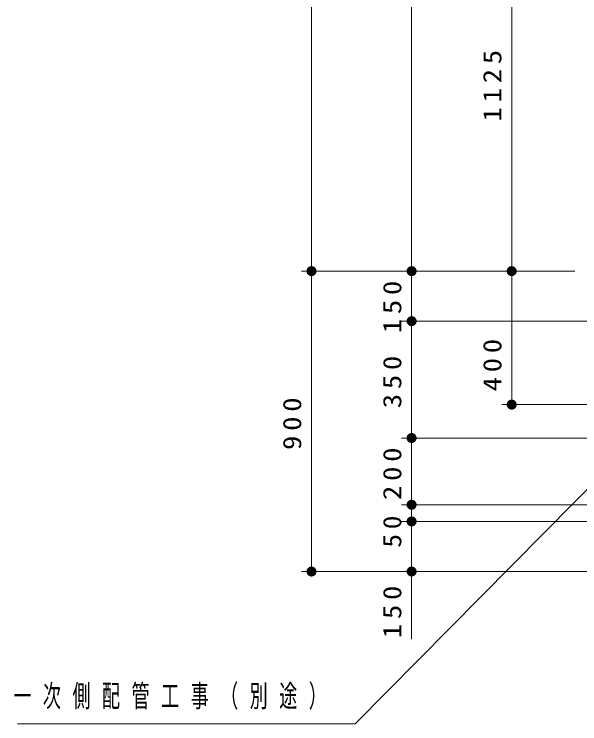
# Model space of a CAD drawing. Units: millimetres on the paper, scale 1:30. Extents: x -385 to 0, y -47 to 267.
# Drawn here: x -212.2 to -155.7, y 97.2 to 168.1 of the extents above; entities that cross this region are included whole.
import ezdxf

# ---------------------------------------------------------------- set-up
doc = ezdxf.new("R2010")
doc.units = ezdxf.units.MM
doc.linetypes.add('USER2', pattern=[6, 3, -1, 1, -1])
doc.layers.add('1_30', color=7, linetype='Continuous', lineweight=25)
doc.styles.add('ＭＳ ゴシック', font='')
doc.styles.get('ＭＳ ゴシック').set_extended_font_data('MS Gothic')

# ---------------------------------------------------------------- blocks, each defined once
blk = doc.blocks.new('filled_dot')
at = {"color": 0, "linetype": 'Continuous', "lineweight": -2, "const_width": 1.25}
blk.add_lwpolyline([(-0.625, 0, 1), (0.625, 0, 1)], format="xyb", close=True, dxfattribs=at)

msp = doc.modelspace()

# ---------------------------------------------------------------- linework, layer by layer
at = {"layer": '1_30', "lineweight": 13}
for p, q in [((-182.537, 142.458), (-182.537, 237.458)), ((-172.537, 142.458), (-172.537, 219.124)), ((-162.537, 142.458), (-162.537, 179.958)), ((-156.232, 142.458), (-183.537, 142.458)), ((-156.232, 142.458), (-183.537, 142.458)), ((-182.537, 112.458), (-182.537, 142.458)), ((-156.232, 142.458), (-173.537, 142.458)), ((-172.537, 137.458), (-172.537, 142.458)), ((-156.232, 142.458), (-163.537, 142.458)), ((-156.232, 142.458), (-163.537, 142.458)), ((-162.537, 129.125), (-162.537, 142.458)), ((-141.871, 137.458), (-173.537, 137.458)), ((-172.537, 125.791), (-172.537, 137.458)), ((-156.232, 129.125), (-163.537, 129.125)), ((-141.871, 125.791), (-173.537, 125.791)), ((-172.537, 119.125), (-172.537, 125.791)), ((-143.537, 119.125), (-173.537, 119.125)), ((-172.537, 114.727), (-172.537, 119.125)), ((-143.537, 117.458), (-173.537, 117.458)), ((-172.537, 105.691), (-172.537, 117.458)), ((-143.537, 112.458), (-183.537, 112.458))]:
    msp.add_line(p, q, dxfattribs=at)
at = {"layer": '1_30', "linetype": 'USER2', "lineweight": 13}
msp.add_line((-156.899, 129.125), (-129.204, 129.125), dxfattribs=at)
at = {"layer": '1_30', "lineweight": 13}
msp.add_lwpolyline([(-146.79, 128.943), (-178.189, 97.249), (-211.904, 97.249)], dxfattribs=at)

# ---------------------------------------------------------------- block references
at = {"layer": '1_30', "lineweight": 13, "xscale": 0.4, "yscale": 0.4}
for p, rotation in [((-182.537, 142.458), 270), ((-182.537, 142.458), 90), ((-172.537, 142.458), 270), ((-172.537, 142.458), 90), ((-162.537, 142.458), 270), ((-162.537, 142.458), 90), ((-172.537, 137.458), 90), ((-172.537, 137.458), 270), ((-162.537, 129.125), 90), ((-172.537, 125.791), 90), ((-172.537, 125.791), 270), ((-172.537, 119.125), 90), ((-172.537, 119.125), 270), ((-172.537, 117.458), 90), ((-172.537, 117.458), 270), ((-182.537, 112.458), 90), ((-172.537, 112.458), 90)]:
    msp.add_blockref('filled_dot', p, dxfattribs=dict(at, rotation=rotation))

# ---------------------------------------------------------------- texts
at = {"layer": '1_30', "char_height": 1.833, "attachment_point": 8, "rotation": 90, "style": 'ＭＳ ゴシック'}
for s, insert in [('\\T1.33;\\W1.15;1125', (-163.537, 161.208)), ('\\T1.33;\\W1.15;150', (-173.537, 139.114)), ('\\T1.33;\\W1.15;400', (-163.537, 133.307)), ('\\T1.33;\\W1.15;350', (-173.537, 131.625)), ('\\T1.33;\\W1.15;900', (-183.537, 127.458)), ('\\T1.33;\\W1.15;200', (-173.537, 122.458)), ('\\T1.34;\\W1.1;50', (-173.537, 116.675)), ('\\T1.33;\\W1.15;150', (-173.537, 108.66))]:
    msp.add_mtext(s, dxfattribs=dict(at, insert=insert))
at = {"layer": '1_30', "insert": (-212.321, 99.899), "char_height": 2.199, "attachment_point": 4, "style": 'ＭＳ ゴシック'}
msp.add_mtext('\\T1.64;\\W0.6;一次側配管工事（別途）', dxfattribs=at)

doc.saveas('drawing.dxf')
